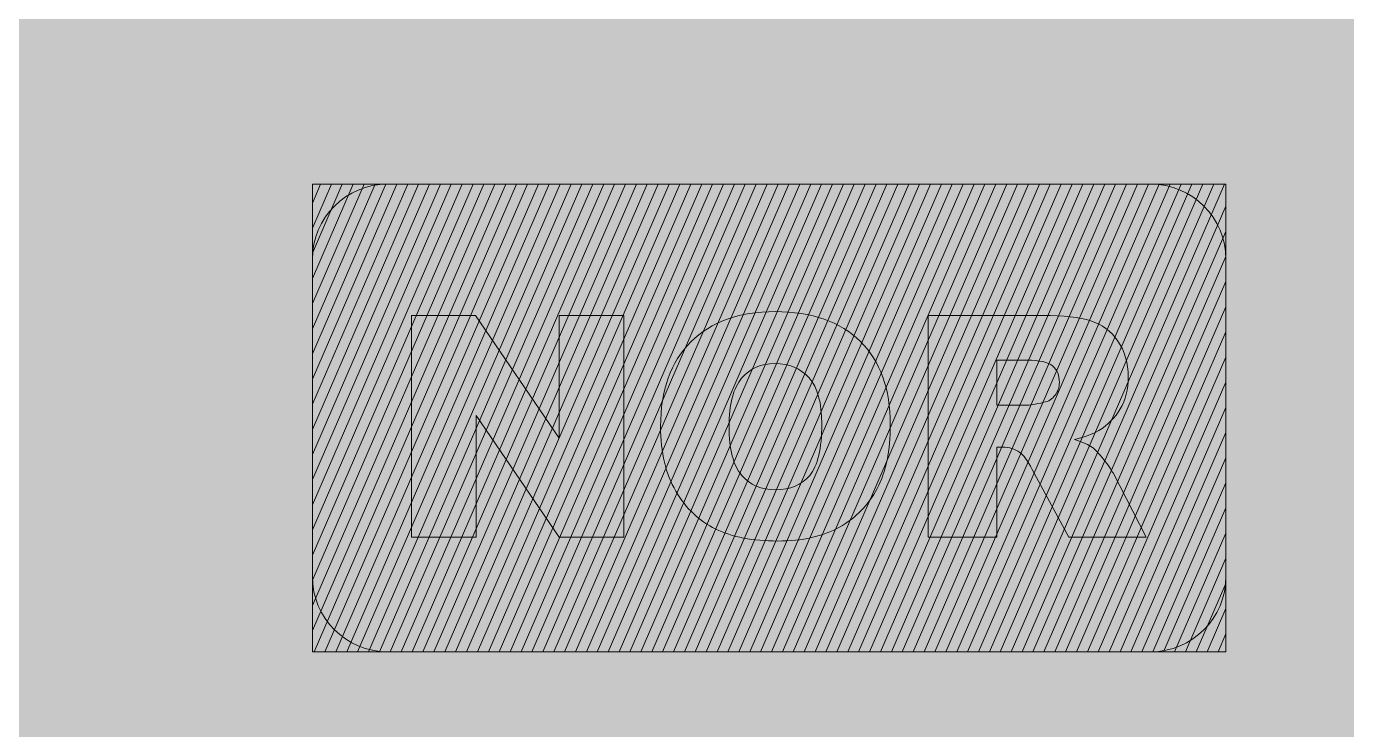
# Model space of a CAD drawing. Header units: millimetres. Extents: x -366 to 289, y -244 to 75.
# Drawn here: x -309.42 to -300.45, y 19.52 to 24.29 of the extents above; entities that cross this region are included whole.
import ezdxf

# ---------------------------------------------------------------- set-up
doc = ezdxf.new("R2010")
doc.units = ezdxf.units.MM
doc.header["$MEASUREMENT"] = 0
doc.layers.add('_U+56FE_U+5C42 1', color=7, linetype='Continuous')

# ---------------------------------------------------------------- blocks, each defined once
blk = doc.blocks.new('block 34')
at = {"layer": '_U+56FE_U+5C42 1', "true_color": 0xffffff}
h = blk.add_hatch(color=7, dxfattribs=at)
h.dxf.hatch_style = 2
h.paths.add_polyline_path([(-342.4661, 37.619), (-277.225, 37.619), (-277.225, -16.6587), (-342.4661, -16.6587)])
at = {"layer": '_U+56FE_U+5C42 1', "color": 1, "lineweight": 25, "true_color": 0xff1515}
blk.add_open_spline([(-338.8356, 37.583), (-338.8356, 37.583), (-281.2869, 37.583), (-281.2869, 37.583), (-279.0634, 37.583), (-277.261, 35.7806), (-277.261, 33.5571), (-277.261, 33.5571), (-277.261, -12.5969), (-277.261, -12.5969), (-277.261, -14.8203), (-279.0634, -16.6228), (-281.2869, -16.6228), (-281.2869, -16.6228), (-298.683, -16.6228), (-298.683, -16.6228), (-298.683, -16.6228), (-298.683, -7.0248), (-298.683, -7.0248), (-298.683, -7.0248), (-309.6707, -7.0248), (-309.6707, -7.0248), (-309.6707, -7.0248), (-309.6706, -16.6228), (-309.6706, -16.6228), (-309.6706, -16.6228), (-338.4042, -16.6228), (-338.4042, -16.6228), (-340.6277, -16.6228), (-342.4301, -14.8203), (-342.4301, -12.5969), (-342.4301, -12.5969), (-342.4301, 33.9885), (-342.4301, 33.9885), (-342.4301, 35.9737), (-340.8208, 37.583), (-338.8356, 37.583)], degree=3, knots=[0, 0, 0, 0, 1, 1, 1, 2, 2, 2, 3, 3, 3, 4, 4, 4, 5, 5, 5, 6, 6, 6, 7, 7, 7, 8, 8, 8, 9, 9, 9, 10, 10, 10, 11, 11, 11, 12, 12, 12, 12], dxfattribs=at)
blk = doc.blocks.new('block 33')
at = {"layer": '_U+56FE_U+5C42 1'}
blk.add_blockref('block 34', (0, 0), dxfattribs=at)
blk = doc.blocks.new('block 32')
at = {"layer": '_U+56FE_U+5C42 1'}
blk.add_blockref('block 33', (0, 0), dxfattribs=at)
blk = doc.blocks.new('block 31')
at = {"layer": '_U+56FE_U+5C42 1', "lineweight": 0}
blk.add_open_spline([(-338.8356, 37.583), (-338.8356, 37.583), (-281.2869, 37.583), (-281.2869, 37.583), (-279.0634, 37.583), (-277.261, 35.7806), (-277.261, 33.5571), (-277.261, 33.5571), (-277.261, -12.5969), (-277.261, -12.5969), (-277.261, -14.8203), (-279.0634, -16.6228), (-281.2869, -16.6228), (-281.2869, -16.6228), (-298.683, -16.6228), (-298.683, -16.6228), (-298.683, -16.6228), (-298.683, -7.0248), (-298.683, -7.0248), (-298.683, -7.0248), (-309.6707, -7.0248), (-309.6707, -7.0248), (-309.6707, -7.0248), (-309.6706, -16.6228), (-309.6706, -16.6228), (-309.6706, -16.6228), (-338.4042, -16.6228), (-338.4042, -16.6228), (-340.6277, -16.6228), (-342.4301, -14.8203), (-342.4301, -12.5969), (-342.4301, -12.5969), (-342.4301, 33.9885), (-342.4301, 33.9885), (-342.4301, 35.9737), (-340.8208, 37.583), (-338.8356, 37.583)], degree=3, knots=[0, 0, 0, 0, 1, 1, 1, 2, 2, 2, 3, 3, 3, 4, 4, 4, 5, 5, 5, 6, 6, 6, 7, 7, 7, 8, 8, 8, 9, 9, 9, 10, 10, 10, 11, 11, 11, 12, 12, 12, 12], dxfattribs=at)
at = {"layer": '_U+56FE_U+5C42 1'}
blk.add_blockref('block 32', (0, 0), dxfattribs=at)
blk = doc.blocks.new('block 30')
at = {"layer": '_U+56FE_U+5C42 1'}
blk.add_blockref('block 31', (0, 0), dxfattribs=at)
blk = doc.blocks.new('block 47')
at = {"layer": '_U+56FE_U+5C42 1', "color": 7, "lineweight": 25, "true_color": 0xffffff}
blk.add_open_spline([(-302.414, 39.665), (-301.2488, 39.6368), (-300.0834, 39.6116), (-298.9179, 39.6068), (-297.9034, 39.6026), (-296.8888, 39.6137), (-295.8743, 39.612), (-294.9395, 39.6105), (-294.0047, 39.598), (-293.0698, 39.5966), (-292.2342, 39.5954), (-291.3986, 39.603), (-290.5631, 39.6153), (-289.8079, 39.6265), (-289.0527, 39.6414), (-288.2976, 39.6543), (-287.5183, 39.6676), (-286.7391, 39.6789), (-285.9596, 39.6877), (-285.3213, 39.6948), (-284.6829, 39.7003), (-284.045, 39.6789), (-283.5005, 39.6606), (-282.9565, 39.6228), (-282.4153, 39.5586), (-281.8357, 39.4899), (-281.2594, 39.391), (-280.6921, 39.2532), (-280.1944, 39.1322), (-279.7037, 38.9812), (-279.2286, 38.7889), (-278.8009, 38.6157), (-278.386, 38.409), (-277.9996, 38.1566), (-277.6439, 37.9242), (-277.3124, 37.6532), (-277.0197, 37.3449), (-276.7348, 37.0449), (-276.4866, 36.7096), (-276.2843, 36.3485), (-276.0779, 35.98), (-275.9194, 35.5847), (-275.8096, 35.1771), (-275.6903, 34.7341), (-275.6287, 34.2768), (-275.6017, 33.8191), (-275.5733, 33.3368), (-275.5833, 32.8542), (-275.5854, 32.3717), (-275.5876, 31.8622), (-275.5809, 31.3528), (-275.5766, 30.8433), (-275.5726, 30.371), (-275.5706, 29.8987), (-275.5683, 29.4264), (-275.5664, 29.0251), (-275.5643, 28.6237), (-275.5623, 28.2224), (-275.5599, 27.7528), (-275.5577, 27.2833), (-275.5556, 26.8137), (-275.5529, 26.2141), (-275.5504, 25.6146), (-275.5484, 25.015), (-275.5455, 24.1952), (-275.5434, 23.3754), (-275.5419, 22.5556), (-275.5398, 21.448), (-275.5386, 20.3403), (-275.5377, 19.2326), (-275.5366, 17.9197), (-275.5357, 16.6069), (-275.535, 15.294), (-275.5343, 14.163), (-275.5337, 13.0319), (-275.5333, 11.9009), (-275.533, 10.6861), (-275.533, 9.4713), (-275.5334, 8.2565), (-275.5338, 7.0594), (-275.5345, 5.8624), (-275.5356, 4.6653), (-275.5367, 3.4167), (-275.5382, 2.168), (-275.54, 0.9194), (-275.5415, -0.1027), (-275.5432, -1.1248), (-275.5445, -2.1468), (-275.5455, -2.9691), (-275.5462, -3.7914), (-275.548, -4.6136), (-275.5499, -5.4663), (-275.553, -6.3189), (-275.5501, -7.1716), (-275.5479, -7.839), (-275.542, -8.5064), (-275.5638, -9.1736), (-275.5834, -9.7759), (-275.6255, -10.3779), (-275.7049, -10.9754), (-275.7799, -11.5405), (-275.8884, -12.1014), (-276.0367, -12.6522), (-276.1731, -13.1586), (-276.3433, -13.6563), (-276.5579, -14.1348), (-276.759, -14.5833), (-276.9992, -15.0148), (-277.2798, -15.4187), (-277.564, -15.8277), (-277.8896, -16.2084), (-278.2531, -16.549), (-278.6304, -16.9025), (-279.0484, -17.2128), (-279.4947, -17.4738), (-279.9529, -17.7418), (-280.4409, -17.9578), (-280.9438, -18.1277), (-281.4883, -18.3116), (-282.0503, -18.4414), (-282.6181, -18.5281), (-283.2016, -18.6171), (-283.7913, -18.6605), (-284.381, -18.6785), (-285.0083, -18.6977), (-285.6357, -18.6881), (-286.263, -18.6847), (-286.9078, -18.6812), (-287.5525, -18.6842), (-288.1972, -18.6845), (-288.7904, -18.6847), (-289.3837, -18.6826), (-289.9769, -18.6803), (-290.6593, -18.6776), (-291.3417, -18.6746), (-292.0241, -18.6714), (-292.6864, -18.6683), (-293.3488, -18.6651), (-294.0112, -18.6628), (-294.74, -18.6602), (-295.4689, -18.6589), (-296.1977, -18.659), (-296.9448, -18.6591), (-297.6919, -18.6607), (-298.439, -18.6615), (-299.2707, -18.6624), (-300.1024, -18.6623), (-300.9341, -18.6646), (-302.0835, -18.6678), (-303.2329, -18.6756), (-304.3822, -18.6835)], degree=3, knots=[0, 0, 0, 0, 1, 1, 1, 2, 2, 2, 3, 3, 3, 4, 4, 4, 5, 5, 5, 6, 6, 6, 7, 7, 7, 8, 8, 8, 9, 9, 9, 10, 10, 10, 11, 11, 11, 12, 12, 12, 13, 13, 13, 14, 14, 14, 15, 15, 15, 16, 16, 16, 17, 17, 17, 18, 18, 18, 19, 19, 19, 20, 20, 20, 21, 21, 21, 22, 22, 22, 23, 23, 23, 24, 24, 24, 25, 25, 25, 26, 26, 26, 27, 27, 27, 28, 28, 28, 29, 29, 29, 30, 30, 30, 31, 31, 31, 32, 32, 32, 33, 33, 33, 34, 34, 34, 35, 35, 35, 36, 36, 36, 37, 37, 37, 38, 38, 38, 39, 39, 39, 40, 40, 40, 41, 41, 41, 42, 42, 42, 43, 43, 43, 44, 44, 44, 45, 45, 45, 46, 46, 46, 47, 47, 47, 48, 48, 48, 49, 49, 49, 50, 50, 50, 50], dxfattribs=at)
blk = doc.blocks.new('block 48')
at = {"layer": '_U+56FE_U+5C42 1', "color": 7, "lineweight": 25, "true_color": 0xffffff}
blk.add_open_spline([(-344.1526, 0.6114), (-344.1557, 2.089), (-344.1576, 3.5666), (-344.158, 5.0443), (-344.1583, 6.5384), (-344.1569, 8.0325), (-344.1556, 9.5266), (-344.1545, 10.8272), (-344.1534, 12.1278), (-344.1521, 13.4284), (-344.1508, 14.677), (-344.1494, 15.9256), (-344.148, 17.1742), (-344.1467, 18.2993), (-344.1456, 19.4244), (-344.1456, 20.5494), (-344.1456, 21.5608), (-344.1467, 22.5722), (-344.1457, 23.5836), (-344.1447, 24.5941), (-344.1417, 25.6047), (-344.1163, 26.6149), (-344.0962, 27.4106), (-344.0622, 28.2061), (-344.0025, 28.9998), (-343.9489, 29.7126), (-343.8746, 30.424), (-343.7736, 31.1317), (-343.6854, 31.75), (-343.5769, 32.3654), (-343.4367, 32.9742), (-343.3053, 33.5452), (-343.1461, 34.1103), (-342.9441, 34.6605), (-342.7668, 35.1436), (-342.5566, 35.6153), (-342.3046, 36.0642), (-342.0764, 36.4706), (-341.8141, 36.8583), (-341.5132, 37.2145), (-341.2258, 37.5548), (-340.9032, 37.8662), (-340.549, 38.136), (-340.1659, 38.4279), (-339.7458, 38.671), (-339.3066, 38.8691), (-338.8228, 39.0874), (-338.3157, 39.251), (-337.7997, 39.3735), (-337.2112, 39.5134), (-336.6112, 39.5998), (-336.0087, 39.652), (-335.3337, 39.7104), (-306.9735, 39.726), (-306.2969, 39.7091)], degree=3, knots=[0, 0, 0, 0, 1, 1, 1, 2, 2, 2, 3, 3, 3, 4, 4, 4, 5, 5, 5, 6, 6, 6, 7, 7, 7, 8, 8, 8, 9, 9, 9, 10, 10, 10, 11, 11, 11, 12, 12, 12, 13, 13, 13, 14, 14, 14, 15, 15, 15, 16, 16, 16, 17, 17, 17, 18, 18, 18, 18], dxfattribs=at)
blk = doc.blocks.new('block 38')
at = {"layer": '_U+56FE_U+5C42 1'}
for name in ['block 48', 'block 47']:
    blk.add_blockref(name, (0, 0), dxfattribs=at)
blk = doc.blocks.new('block 36')
at = {"layer": '_U+56FE_U+5C42 1'}
blk.add_blockref('block 38', (0, 0), dxfattribs=at)
blk = doc.blocks.new('block 498')
at = {"layer": '_U+56FE_U+5C42 1', "true_color": 0x5189e7}
blk.add_hatch(color=163, dxfattribs=at).paths.add_polyline_path([(-307.4188, 23.2184), (-307.4743, 23.0903), (-307.4743, 23.2184)])
at = {"layer": '_U+56FE_U+5C42 1', "true_color": 0x518ae6}
blk.add_hatch(color=163, dxfattribs=at).paths.add_polyline_path([(-307.3449, 23.2184), (-307.4743, 22.9197), (-307.4743, 23.0903), (-307.4188, 23.2184)])
at = {"layer": '_U+56FE_U+5C42 1', "true_color": 0x528be5}
blk.add_hatch(color=163, dxfattribs=at).paths.add_polyline_path([(-307.2709, 23.2184), (-307.4743, 22.7491), (-307.4743, 22.9197), (-307.3449, 23.2184)])
at = {"layer": '_U+56FE_U+5C42 1', "true_color": 0x528ce5}
blk.add_hatch(color=153, dxfattribs=at).paths.add_polyline_path([(-307.197, 23.2184), (-307.4743, 22.5784), (-307.4743, 22.7491), (-307.2709, 23.2184)])
at = {"layer": '_U+56FE_U+5C42 1', "true_color": 0x528de4}
blk.add_hatch(color=153, dxfattribs=at).paths.add_polyline_path([(-307.123, 23.2184), (-307.4743, 22.4078), (-307.4743, 22.5784), (-307.197, 23.2184)])
at = {"layer": '_U+56FE_U+5C42 1', "true_color": 0x538ee3}
blk.add_hatch(color=153, dxfattribs=at).paths.add_polyline_path([(-307.0491, 23.2184), (-307.4743, 22.2371), (-307.4743, 22.4078), (-307.123, 23.2184)])
at = {"layer": '_U+56FE_U+5C42 1', "true_color": 0x538fe2}
blk.add_hatch(color=153, dxfattribs=at).paths.add_polyline_path([(-306.9751, 23.2184), (-307.4743, 22.0665), (-307.4743, 22.2371), (-307.0491, 23.2184)])
at = {"layer": '_U+56FE_U+5C42 1', "true_color": 0x5490e1}
blk.add_hatch(color=153, dxfattribs=at).paths.add_polyline_path([(-306.9012, 23.2184), (-307.4743, 21.8959), (-307.4743, 22.0665), (-306.9751, 23.2184)])
at = {"layer": '_U+56FE_U+5C42 1', "true_color": 0x5491e0}
blk.add_hatch(color=153, dxfattribs=at).paths.add_polyline_path([(-306.8273, 23.2184), (-307.4743, 21.7252), (-307.4743, 21.8959), (-306.9012, 23.2184)])
at = {"layer": '_U+56FE_U+5C42 1', "true_color": 0x5492df}
blk.add_hatch(color=153, dxfattribs=at).paths.add_polyline_path([(-306.7533, 23.2184), (-307.4743, 21.5546), (-307.4743, 21.7252), (-306.8273, 23.2184)])
at = {"layer": '_U+56FE_U+5C42 1', "true_color": 0x5593de}
blk.add_hatch(color=153, dxfattribs=at).paths.add_polyline_path([(-306.6794, 23.2184), (-307.4743, 21.3839), (-307.4743, 21.5546), (-306.7533, 23.2184)])
at = {"layer": '_U+56FE_U+5C42 1', "true_color": 0x5594dd}
blk.add_hatch(color=153, dxfattribs=at).paths.add_polyline_path([(-306.6054, 23.2184), (-307.4743, 21.2133), (-307.4743, 21.3839), (-306.6794, 23.2184)])
at = {"layer": '_U+56FE_U+5C42 1', "true_color": 0x5695dc}
blk.add_hatch(color=153, dxfattribs=at).paths.add_polyline_path([(-306.5315, 23.2184), (-307.4743, 21.0427), (-307.4743, 21.2133), (-306.6054, 23.2184)])
at = {"layer": '_U+56FE_U+5C42 1', "true_color": 0x5696db}
blk.add_hatch(color=153, dxfattribs=at).paths.add_polyline_path([(-306.4575, 23.2184), (-307.4743, 20.872), (-307.4743, 21.0427), (-306.5315, 23.2184)])
at = {"layer": '_U+56FE_U+5C42 1', "true_color": 0x5697db}
blk.add_hatch(color=153, dxfattribs=at).paths.add_polyline_path([(-306.3836, 23.2184), (-307.4743, 20.7014), (-307.4743, 20.872), (-306.4575, 23.2184)])
at = {"layer": '_U+56FE_U+5C42 1', "true_color": 0x5798da}
blk.add_hatch(color=153, dxfattribs=at).paths.add_polyline_path([(-306.3096, 23.2184), (-307.4743, 20.5308), (-307.4743, 20.7014), (-306.3836, 23.2184)])
at = {"layer": '_U+56FE_U+5C42 1', "true_color": 0x5799d9}
blk.add_hatch(color=153, dxfattribs=at).paths.add_polyline_path([(-306.2357, 23.2184), (-307.4743, 20.3601), (-307.4743, 20.5308), (-306.3096, 23.2184)])
at = {"layer": '_U+56FE_U+5C42 1', "true_color": 0x589ad8}
blk.add_hatch(color=153, dxfattribs=at).paths.add_polyline_path([(-306.1618, 23.2184), (-307.4743, 20.1895), (-307.4743, 20.3601), (-306.2357, 23.2184)])
at = {"layer": '_U+56FE_U+5C42 1', "true_color": 0x589bd7}
blk.add_hatch(color=153, dxfattribs=at).paths.add_polyline_path([(-306.0878, 23.2184), (-307.4628, 20.0453), (-307.4743, 20.0453), (-307.4743, 20.1895), (-306.1618, 23.2184)])
at = {"layer": '_U+56FE_U+5C42 1', "true_color": 0x589cd6}
blk.add_hatch(color=153, dxfattribs=at).paths.add_polyline_path([(-306.0139, 23.2184), (-307.3889, 20.0453), (-307.4628, 20.0453), (-306.0878, 23.2184)])
at = {"layer": '_U+56FE_U+5C42 1', "true_color": 0x599dd5}
blk.add_hatch(color=153, dxfattribs=at).paths.add_polyline_path([(-305.9399, 23.2184), (-307.3149, 20.0453), (-307.3889, 20.0453), (-306.0139, 23.2184)])
at = {"layer": '_U+56FE_U+5C42 1', "true_color": 0x599ed4}
blk.add_hatch(color=153, dxfattribs=at).paths.add_polyline_path([(-305.866, 23.2184), (-307.241, 20.0453), (-307.3149, 20.0453), (-305.9399, 23.2184)])
at = {"layer": '_U+56FE_U+5C42 1', "true_color": 0x5a9fd3}
blk.add_hatch(color=153, dxfattribs=at).paths.add_polyline_path([(-305.792, 23.2184), (-307.167, 20.0453), (-307.241, 20.0453), (-305.866, 23.2184)])
at = {"layer": '_U+56FE_U+5C42 1', "true_color": 0x5aa0d2}
blk.add_hatch(color=153, dxfattribs=at).paths.add_polyline_path([(-305.7181, 23.2184), (-307.0931, 20.0453), (-307.167, 20.0453), (-305.792, 23.2184)])
at = {"layer": '_U+56FE_U+5C42 1', "true_color": 0x5aa1d1}
blk.add_hatch(color=153, dxfattribs=at).paths.add_polyline_path([(-305.6442, 23.2184), (-307.0191, 20.0453), (-307.0931, 20.0453), (-305.7181, 23.2184)])
at = {"layer": '_U+56FE_U+5C42 1', "true_color": 0x5ba2d1}
blk.add_hatch(color=153, dxfattribs=at).paths.add_polyline_path([(-305.5702, 23.2184), (-306.9452, 20.0453), (-307.0191, 20.0453), (-305.6442, 23.2184)])
at = {"layer": '_U+56FE_U+5C42 1', "true_color": 0x5ba3d0}
blk.add_hatch(color=153, dxfattribs=at).paths.add_polyline_path([(-305.4963, 23.2184), (-306.8713, 20.0453), (-306.9452, 20.0453), (-305.5702, 23.2184)])
at = {"layer": '_U+56FE_U+5C42 1', "true_color": 0x5ca4cf}
blk.add_hatch(color=153, dxfattribs=at).paths.add_polyline_path([(-305.4223, 23.2184), (-306.7973, 20.0453), (-306.8713, 20.0453), (-305.4963, 23.2184)])
at = {"layer": '_U+56FE_U+5C42 1', "true_color": 0x5ca5ce}
blk.add_hatch(color=153, dxfattribs=at).paths.add_polyline_path([(-305.3484, 23.2184), (-306.7234, 20.0453), (-306.7973, 20.0453), (-305.4223, 23.2184)])
at = {"layer": '_U+56FE_U+5C42 1', "true_color": 0x5ca6cd}
blk.add_hatch(color=143, dxfattribs=at).paths.add_polyline_path([(-305.2744, 23.2184), (-306.6494, 20.0453), (-306.7234, 20.0453), (-305.3484, 23.2184)])
at = {"layer": '_U+56FE_U+5C42 1', "true_color": 0x5da7cc}
blk.add_hatch(color=143, dxfattribs=at).paths.add_polyline_path([(-305.2005, 23.2184), (-306.5755, 20.0453), (-306.6494, 20.0453), (-305.2744, 23.2184)])
at = {"layer": '_U+56FE_U+5C42 1', "true_color": 0x5da8cb}
blk.add_hatch(color=143, dxfattribs=at).paths.add_polyline_path([(-305.1266, 23.2184), (-306.5015, 20.0453), (-306.5755, 20.0453), (-305.2005, 23.2184)])
at = {"layer": '_U+56FE_U+5C42 1', "true_color": 0x5da9ca}
blk.add_hatch(color=143, dxfattribs=at).paths.add_polyline_path([(-305.0526, 23.2184), (-306.4276, 20.0453), (-306.5015, 20.0453), (-305.1266, 23.2184)])
at = {"layer": '_U+56FE_U+5C42 1', "true_color": 0x5eaac9}
blk.add_hatch(color=143, dxfattribs=at).paths.add_polyline_path([(-304.9787, 23.2184), (-306.3536, 20.0453), (-306.4276, 20.0453), (-305.0526, 23.2184)])
at = {"layer": '_U+56FE_U+5C42 1', "true_color": 0x5eabc8}
blk.add_hatch(color=143, dxfattribs=at).paths.add_polyline_path([(-304.9047, 23.2184), (-306.2797, 20.0453), (-306.3536, 20.0453), (-304.9787, 23.2184)])
at = {"layer": '_U+56FE_U+5C42 1', "true_color": 0x5facc7}
blk.add_hatch(color=143, dxfattribs=at).paths.add_polyline_path([(-304.8308, 23.2184), (-306.2058, 20.0453), (-306.2797, 20.0453), (-304.9047, 23.2184)])
at = {"layer": '_U+56FE_U+5C42 1', "true_color": 0x5fadc7}
blk.add_hatch(color=143, dxfattribs=at).paths.add_polyline_path([(-304.7568, 23.2184), (-306.1318, 20.0453), (-306.2058, 20.0453), (-304.8308, 23.2184)])
at = {"layer": '_U+56FE_U+5C42 1', "true_color": 0x5faec6}
blk.add_hatch(color=143, dxfattribs=at).paths.add_polyline_path([(-304.6829, 23.2184), (-306.0579, 20.0453), (-306.1318, 20.0453), (-304.7568, 23.2184)])
at = {"layer": '_U+56FE_U+5C42 1', "true_color": 0x60afc5}
blk.add_hatch(color=143, dxfattribs=at).paths.add_polyline_path([(-304.6089, 23.2184), (-305.9839, 20.0453), (-306.0579, 20.0453), (-304.6829, 23.2184)])
at = {"layer": '_U+56FE_U+5C42 1', "true_color": 0x60b0c4}
blk.add_hatch(color=143, dxfattribs=at).paths.add_polyline_path([(-304.535, 23.2184), (-305.91, 20.0453), (-305.9839, 20.0453), (-304.6089, 23.2184)])
at = {"layer": '_U+56FE_U+5C42 1', "true_color": 0x61b1c3}
blk.add_hatch(color=143, dxfattribs=at).paths.add_polyline_path([(-304.4611, 23.2184), (-305.836, 20.0453), (-305.91, 20.0453), (-304.535, 23.2184)])
at = {"layer": '_U+56FE_U+5C42 1', "true_color": 0x61b2c2}
blk.add_hatch(color=143, dxfattribs=at).paths.add_polyline_path([(-304.3871, 23.2184), (-305.7621, 20.0453), (-305.836, 20.0453), (-304.4611, 23.2184)])
at = {"layer": '_U+56FE_U+5C42 1', "true_color": 0x61b3c1}
blk.add_hatch(color=143, dxfattribs=at).paths.add_polyline_path([(-304.3132, 23.2184), (-305.6882, 20.0453), (-305.7621, 20.0453), (-304.3871, 23.2184)])
at = {"layer": '_U+56FE_U+5C42 1', "true_color": 0x62b4c0}
blk.add_hatch(color=143, dxfattribs=at).paths.add_polyline_path([(-304.2392, 23.2184), (-305.6142, 20.0453), (-305.6882, 20.0453), (-304.3132, 23.2184)])
at = {"layer": '_U+56FE_U+5C42 1', "true_color": 0x62b5bf}
blk.add_hatch(color=143, dxfattribs=at).paths.add_polyline_path([(-304.1653, 23.2184), (-305.5403, 20.0453), (-305.6142, 20.0453), (-304.2392, 23.2184)])
at = {"layer": '_U+56FE_U+5C42 1', "true_color": 0x63b6be}
blk.add_hatch(color=143, dxfattribs=at).paths.add_polyline_path([(-304.0913, 23.2184), (-305.4663, 20.0453), (-305.5403, 20.0453), (-304.1653, 23.2184)])
at = {"layer": '_U+56FE_U+5C42 1', "true_color": 0x63b8be}
blk.add_hatch(color=143, dxfattribs=at).paths.add_polyline_path([(-304.0174, 23.2184), (-305.3924, 20.0453), (-305.4663, 20.0453), (-304.0913, 23.2184)])
at = {"layer": '_U+56FE_U+5C42 1', "true_color": 0x63b9bd}
blk.add_hatch(color=143, dxfattribs=at).paths.add_polyline_path([(-303.9435, 23.2184), (-305.3184, 20.0453), (-305.3924, 20.0453), (-304.0174, 23.2184)])
at = {"layer": '_U+56FE_U+5C42 1', "true_color": 0x64babc}
blk.add_hatch(color=143, dxfattribs=at).paths.add_polyline_path([(-303.8695, 23.2184), (-305.2445, 20.0453), (-305.3184, 20.0453), (-303.9435, 23.2184)])
at = {"layer": '_U+56FE_U+5C42 1', "true_color": 0x64bbbb}
blk.add_hatch(color=123, dxfattribs=at).paths.add_polyline_path([(-303.7956, 23.2184), (-305.1706, 20.0453), (-305.2445, 20.0453), (-303.8695, 23.2184)])
at = {"layer": '_U+56FE_U+5C42 1', "true_color": 0x65bcba}
blk.add_hatch(color=123, dxfattribs=at).paths.add_polyline_path([(-303.7216, 23.2184), (-305.0966, 20.0453), (-305.1706, 20.0453), (-303.7956, 23.2184)])
at = {"layer": '_U+56FE_U+5C42 1', "true_color": 0x65bdb9}
blk.add_hatch(color=123, dxfattribs=at).paths.add_polyline_path([(-303.6477, 23.2184), (-305.0227, 20.0453), (-305.0966, 20.0453), (-303.7216, 23.2184)])
at = {"layer": '_U+56FE_U+5C42 1', "true_color": 0x65beb8}
blk.add_hatch(color=123, dxfattribs=at).paths.add_polyline_path([(-303.5737, 23.2184), (-304.9487, 20.0453), (-305.0227, 20.0453), (-303.6477, 23.2184)])
at = {"layer": '_U+56FE_U+5C42 1', "true_color": 0x66bfb7}
blk.add_hatch(color=123, dxfattribs=at).paths.add_polyline_path([(-303.4998, 23.2184), (-304.8748, 20.0453), (-304.9487, 20.0453), (-303.5737, 23.2184)])
at = {"layer": '_U+56FE_U+5C42 1', "true_color": 0x66c0b6}
blk.add_hatch(color=123, dxfattribs=at).paths.add_polyline_path([(-303.4259, 23.2184), (-304.8008, 20.0453), (-304.8748, 20.0453), (-303.4998, 23.2184)])
at = {"layer": '_U+56FE_U+5C42 1', "true_color": 0x67c1b5}
blk.add_hatch(color=123, dxfattribs=at).paths.add_polyline_path([(-303.3519, 23.2184), (-304.7269, 20.0453), (-304.8008, 20.0453), (-303.4259, 23.2184)])
at = {"layer": '_U+56FE_U+5C42 1', "true_color": 0x67c2b4}
blk.add_hatch(color=123, dxfattribs=at).paths.add_polyline_path([(-303.278, 23.2184), (-304.6529, 20.0453), (-304.7269, 20.0453), (-303.3519, 23.2184)])
at = {"layer": '_U+56FE_U+5C42 1', "true_color": 0x67c3b4}
blk.add_hatch(color=123, dxfattribs=at).paths.add_polyline_path([(-303.204, 23.2184), (-304.579, 20.0453), (-304.6529, 20.0453), (-303.278, 23.2184)])
at = {"layer": '_U+56FE_U+5C42 1', "true_color": 0x68c4b3}
blk.add_hatch(color=123, dxfattribs=at).paths.add_polyline_path([(-303.1301, 23.2184), (-304.5051, 20.0453), (-304.579, 20.0453), (-303.204, 23.2184)])
at = {"layer": '_U+56FE_U+5C42 1', "true_color": 0x68c5b2}
blk.add_hatch(color=123, dxfattribs=at).paths.add_polyline_path([(-303.0561, 23.2184), (-304.4311, 20.0453), (-304.5051, 20.0453), (-303.1301, 23.2184)])
at = {"layer": '_U+56FE_U+5C42 1', "true_color": 0x69c6b1}
blk.add_hatch(color=123, dxfattribs=at).paths.add_polyline_path([(-302.9822, 23.2184), (-304.3572, 20.0453), (-304.4311, 20.0453), (-303.0561, 23.2184)])
at = {"layer": '_U+56FE_U+5C42 1', "true_color": 0x69c7b0}
blk.add_hatch(color=123, dxfattribs=at).paths.add_polyline_path([(-302.9082, 23.2184), (-304.2832, 20.0453), (-304.3572, 20.0453), (-302.9822, 23.2184)])
at = {"layer": '_U+56FE_U+5C42 1', "true_color": 0x69c8af}
blk.add_hatch(color=123, dxfattribs=at).paths.add_polyline_path([(-302.8343, 23.2184), (-304.2093, 20.0453), (-304.2832, 20.0453), (-302.9082, 23.2184)])
at = {"layer": '_U+56FE_U+5C42 1', "true_color": 0x6ac9ae}
blk.add_hatch(color=123, dxfattribs=at).paths.add_polyline_path([(-302.7604, 23.2184), (-304.1353, 20.0453), (-304.2093, 20.0453), (-302.8343, 23.2184)])
at = {"layer": '_U+56FE_U+5C42 1', "true_color": 0x6acaad}
blk.add_hatch(color=123, dxfattribs=at).paths.add_polyline_path([(-302.6864, 23.2184), (-304.0614, 20.0453), (-304.1353, 20.0453), (-302.7604, 23.2184)])
at = {"layer": '_U+56FE_U+5C42 1', "true_color": 0x6acbac}
blk.add_hatch(color=123, dxfattribs=at).paths.add_polyline_path([(-302.6125, 23.2184), (-303.9875, 20.0453), (-304.0614, 20.0453), (-302.6864, 23.2184)])
at = {"layer": '_U+56FE_U+5C42 1', "true_color": 0x6bccab}
blk.add_hatch(color=123, dxfattribs=at).paths.add_polyline_path([(-302.5385, 23.2184), (-303.9135, 20.0453), (-303.9875, 20.0453), (-302.6125, 23.2184)])
at = {"layer": '_U+56FE_U+5C42 1', "true_color": 0x6bcdaa}
blk.add_hatch(color=123, dxfattribs=at).paths.add_polyline_path([(-302.4646, 23.2184), (-303.8396, 20.0453), (-303.9135, 20.0453), (-302.5385, 23.2184)])
at = {"layer": '_U+56FE_U+5C42 1', "true_color": 0x6cceaa}
blk.add_hatch(color=123, dxfattribs=at).paths.add_polyline_path([(-302.3906, 23.2184), (-303.7656, 20.0453), (-303.8396, 20.0453), (-302.4646, 23.2184)])
at = {"layer": '_U+56FE_U+5C42 1', "true_color": 0x6ccfa9}
blk.add_hatch(color=123, dxfattribs=at).paths.add_polyline_path([(-302.3167, 23.2184), (-303.6917, 20.0453), (-303.7656, 20.0453), (-302.3906, 23.2184)])
at = {"layer": '_U+56FE_U+5C42 1', "true_color": 0x6cd0a8}
blk.add_hatch(color=123, dxfattribs=at).paths.add_polyline_path([(-302.2428, 23.2184), (-303.6177, 20.0453), (-303.6917, 20.0453), (-302.3167, 23.2184)])
at = {"layer": '_U+56FE_U+5C42 1', "true_color": 0x6dd1a7}
blk.add_hatch(color=123, dxfattribs=at).paths.add_polyline_path([(-302.1688, 23.2184), (-303.5438, 20.0453), (-303.6177, 20.0453), (-302.2428, 23.2184)])
at = {"layer": '_U+56FE_U+5C42 1', "true_color": 0x6dd2a6}
blk.add_hatch(color=123, dxfattribs=at).paths.add_polyline_path([(-302.0949, 23.2184), (-303.4699, 20.0453), (-303.5438, 20.0453), (-302.1688, 23.2184)])
at = {"layer": '_U+56FE_U+5C42 1', "true_color": 0x6ed3a5}
blk.add_hatch(color=113, dxfattribs=at).paths.add_polyline_path([(-302.0209, 23.2184), (-303.3959, 20.0453), (-303.4699, 20.0453), (-302.0949, 23.2184)])
at = {"layer": '_U+56FE_U+5C42 1', "true_color": 0x6ed4a4}
blk.add_hatch(color=113, dxfattribs=at).paths.add_polyline_path([(-301.947, 23.2184), (-303.322, 20.0453), (-303.3959, 20.0453), (-302.0209, 23.2184)])
at = {"layer": '_U+56FE_U+5C42 1', "true_color": 0x6ed5a3}
blk.add_hatch(color=113, dxfattribs=at).paths.add_polyline_path([(-301.873, 23.2184), (-303.248, 20.0453), (-303.322, 20.0453), (-301.947, 23.2184)])
at = {"layer": '_U+56FE_U+5C42 1', "true_color": 0x6fd6a2}
blk.add_hatch(color=113, dxfattribs=at).paths.add_polyline_path([(-301.7991, 23.2184), (-303.1741, 20.0453), (-303.248, 20.0453), (-301.873, 23.2184)])
at = {"layer": '_U+56FE_U+5C42 1', "true_color": 0x6fd7a1}
blk.add_hatch(color=113, dxfattribs=at).paths.add_polyline_path([(-301.7252, 23.2184), (-303.1001, 20.0453), (-303.1741, 20.0453), (-301.7991, 23.2184)])
at = {"layer": '_U+56FE_U+5C42 1', "true_color": 0x70d8a0}
blk.add_hatch(color=113, dxfattribs=at).paths.add_polyline_path([(-301.6512, 23.2184), (-303.0262, 20.0453), (-303.1001, 20.0453), (-301.7252, 23.2184)])
at = {"layer": '_U+56FE_U+5C42 1', "true_color": 0x70d9a0}
blk.add_hatch(color=113, dxfattribs=at).paths.add_polyline_path([(-301.5773, 23.2184), (-302.9522, 20.0453), (-303.0262, 20.0453), (-301.6512, 23.2184)])
at = {"layer": '_U+56FE_U+5C42 1', "true_color": 0x70da9f}
blk.add_hatch(color=113, dxfattribs=at).paths.add_polyline_path([(-301.5033, 23.2184), (-302.8783, 20.0453), (-302.9522, 20.0453), (-301.5773, 23.2184)])
at = {"layer": '_U+56FE_U+5C42 1', "true_color": 0x71db9e}
blk.add_hatch(color=113, dxfattribs=at).paths.add_polyline_path([(-301.4294, 23.2184), (-302.8044, 20.0453), (-302.8783, 20.0453), (-301.5033, 23.2184)])
at = {"layer": '_U+56FE_U+5C42 1', "true_color": 0x71dc9d}
blk.add_hatch(color=113, dxfattribs=at).paths.add_polyline_path([(-301.3554, 23.2184), (-302.7304, 20.0453), (-302.8044, 20.0453), (-301.4294, 23.2184)])
at = {"layer": '_U+56FE_U+5C42 1', "true_color": 0x72dd9c}
blk.add_hatch(color=113, dxfattribs=at).paths.add_polyline_path([(-301.2815, 23.2184), (-302.6565, 20.0453), (-302.7304, 20.0453), (-301.3554, 23.2184)])
at = {"layer": '_U+56FE_U+5C42 1', "true_color": 0x72de9b}
blk.add_hatch(color=113, dxfattribs=at).paths.add_polyline_path([(-301.2725, 23.0685), (-302.5825, 20.0453), (-302.6565, 20.0453), (-301.2815, 23.2184), (-301.2725, 23.2184)])
at = {"layer": '_U+56FE_U+5C42 1', "true_color": 0x72df9a}
blk.add_hatch(color=113, dxfattribs=at).paths.add_polyline_path([(-301.2725, 22.8979), (-302.5086, 20.0453), (-302.5825, 20.0453), (-301.2725, 23.0685)])
at = {"layer": '_U+56FE_U+5C42 1', "true_color": 0x73e099}
blk.add_hatch(color=113, dxfattribs=at).paths.add_polyline_path([(-301.2725, 22.7273), (-302.4346, 20.0453), (-302.5086, 20.0453), (-301.2725, 22.8979)])
at = {"layer": '_U+56FE_U+5C42 1', "true_color": 0x73e198}
blk.add_hatch(color=113, dxfattribs=at).paths.add_polyline_path([(-301.2725, 22.5566), (-302.3607, 20.0453), (-302.4346, 20.0453), (-301.2725, 22.7273)])
at = {"layer": '_U+56FE_U+5C42 1', "true_color": 0x74e297}
blk.add_hatch(color=113, dxfattribs=at).paths.add_polyline_path([(-301.2725, 22.386), (-302.2868, 20.0453), (-302.3607, 20.0453), (-301.2725, 22.5566)])
at = {"layer": '_U+56FE_U+5C42 1', "true_color": 0x74e396}
blk.add_hatch(color=113, dxfattribs=at).paths.add_polyline_path([(-301.2725, 22.2153), (-302.2128, 20.0453), (-302.2868, 20.0453), (-301.2725, 22.386)])
at = {"layer": '_U+56FE_U+5C42 1', "true_color": 0x74e496}
blk.add_hatch(color=113, dxfattribs=at).paths.add_polyline_path([(-301.2725, 22.0447), (-302.1389, 20.0453), (-302.2128, 20.0453), (-301.2725, 22.2153)])
at = {"layer": '_U+56FE_U+5C42 1', "true_color": 0x75e595}
blk.add_hatch(color=113, dxfattribs=at).paths.add_polyline_path([(-301.2725, 21.8741), (-302.0649, 20.0453), (-302.1389, 20.0453), (-301.2725, 22.0447)])
at = {"layer": '_U+56FE_U+5C42 1', "true_color": 0x75e694}
blk.add_hatch(color=101, dxfattribs=at).paths.add_polyline_path([(-301.2725, 21.7034), (-301.991, 20.0453), (-302.0649, 20.0453), (-301.2725, 21.8741)])
at = {"layer": '_U+56FE_U+5C42 1', "true_color": 0x76e793}
blk.add_hatch(color=101, dxfattribs=at).paths.add_polyline_path([(-301.2725, 21.5328), (-301.917, 20.0453), (-301.991, 20.0453), (-301.2725, 21.7034)])
at = {"layer": '_U+56FE_U+5C42 1', "true_color": 0x76e892}
blk.add_hatch(color=101, dxfattribs=at).paths.add_polyline_path([(-301.2725, 21.3622), (-301.8431, 20.0453), (-301.917, 20.0453), (-301.2725, 21.5328)])
at = {"layer": '_U+56FE_U+5C42 1', "true_color": 0x76e991}
blk.add_hatch(color=101, dxfattribs=at).paths.add_polyline_path([(-301.2725, 21.1915), (-301.7692, 20.0453), (-301.8431, 20.0453), (-301.2725, 21.3622)])
at = {"layer": '_U+56FE_U+5C42 1', "true_color": 0x77ea90}
blk.add_hatch(color=101, dxfattribs=at).paths.add_polyline_path([(-301.2725, 21.0209), (-301.6952, 20.0453), (-301.7692, 20.0453), (-301.2725, 21.1915)])
at = {"layer": '_U+56FE_U+5C42 1', "true_color": 0x77eb8f}
blk.add_hatch(color=91, dxfattribs=at).paths.add_polyline_path([(-301.2725, 20.8502), (-301.6213, 20.0453), (-301.6952, 20.0453), (-301.2725, 21.0209)])
at = {"layer": '_U+56FE_U+5C42 1', "true_color": 0x78ec8e}
blk.add_hatch(color=91, dxfattribs=at).paths.add_polyline_path([(-301.2725, 20.6796), (-301.5473, 20.0453), (-301.6213, 20.0453), (-301.2725, 20.8502)])
at = {"layer": '_U+56FE_U+5C42 1', "true_color": 0x78ed8d}
blk.add_hatch(color=91, dxfattribs=at).paths.add_polyline_path([(-301.2725, 20.509), (-301.4734, 20.0453), (-301.5473, 20.0453), (-301.2725, 20.6796)])
at = {"layer": '_U+56FE_U+5C42 1', "true_color": 0x78ee8c}
blk.add_hatch(color=91, dxfattribs=at).paths.add_polyline_path([(-301.2725, 20.3383), (-301.3994, 20.0453), (-301.4734, 20.0453), (-301.2725, 20.509)])
at = {"layer": '_U+56FE_U+5C42 1', "true_color": 0x79ef8c}
blk.add_hatch(color=91, dxfattribs=at).paths.add_polyline_path([(-301.2725, 20.1677), (-301.3255, 20.0453), (-301.3994, 20.0453), (-301.2725, 20.3383)])
at = {"layer": '_U+56FE_U+5C42 1', "true_color": 0x79f08b}
blk.add_hatch(color=91, dxfattribs=at).paths.add_polyline_path([(-301.3255, 20.0453), (-301.2725, 20.1677), (-301.2725, 20.0453)])
at = {"layer": '_U+56FE_U+5C42 1', "lineweight": 0}
for points in [[(-307.4188, 23.2184), (-307.4743, 23.0903), (-307.4743, 23.2184), (-307.4188, 23.2184)], [(-307.3449, 23.2184), (-307.4743, 22.9197), (-307.4743, 23.0903), (-307.4188, 23.2184), (-307.3449, 23.2184)], [(-307.2709, 23.2184), (-307.4743, 22.7491), (-307.4743, 22.9197), (-307.3449, 23.2184), (-307.2709, 23.2184)], [(-307.197, 23.2184), (-307.4743, 22.5784), (-307.4743, 22.7491), (-307.2709, 23.2184), (-307.197, 23.2184)], [(-307.123, 23.2184), (-307.4743, 22.4078), (-307.4743, 22.5784), (-307.197, 23.2184), (-307.123, 23.2184)], [(-307.0491, 23.2184), (-307.4743, 22.2371), (-307.4743, 22.4078), (-307.123, 23.2184), (-307.0491, 23.2184)], [(-306.9751, 23.2184), (-307.4743, 22.0665), (-307.4743, 22.2371), (-307.0491, 23.2184), (-306.9751, 23.2184)], [(-306.9012, 23.2184), (-307.4743, 21.8959), (-307.4743, 22.0665), (-306.9751, 23.2184), (-306.9012, 23.2184)], [(-306.8273, 23.2184), (-307.4743, 21.7252), (-307.4743, 21.8959), (-306.9012, 23.2184), (-306.8273, 23.2184)], [(-306.7533, 23.2184), (-307.4743, 21.5546), (-307.4743, 21.7252), (-306.8273, 23.2184), (-306.7533, 23.2184)], [(-306.6794, 23.2184), (-307.4743, 21.3839), (-307.4743, 21.5546), (-306.7533, 23.2184), (-306.6794, 23.2184)], [(-306.6054, 23.2184), (-307.4743, 21.2133), (-307.4743, 21.3839), (-306.6794, 23.2184), (-306.6054, 23.2184)], [(-306.5315, 23.2184), (-307.4743, 21.0427), (-307.4743, 21.2133), (-306.6054, 23.2184), (-306.5315, 23.2184)], [(-306.4575, 23.2184), (-307.4743, 20.872), (-307.4743, 21.0427), (-306.5315, 23.2184), (-306.4575, 23.2184)], [(-306.3836, 23.2184), (-307.4743, 20.7014), (-307.4743, 20.872), (-306.4575, 23.2184), (-306.3836, 23.2184)], [(-306.3096, 23.2184), (-307.4743, 20.5308), (-307.4743, 20.7014), (-306.3836, 23.2184), (-306.3096, 23.2184)], [(-306.2357, 23.2184), (-307.4743, 20.3601), (-307.4743, 20.5308), (-306.3096, 23.2184), (-306.2357, 23.2184)], [(-306.1618, 23.2184), (-307.4743, 20.1895), (-307.4743, 20.3601), (-306.2357, 23.2184), (-306.1618, 23.2184)], [(-306.0878, 23.2184), (-307.4628, 20.0453), (-307.4743, 20.0453), (-307.4743, 20.1895), (-306.1618, 23.2184), (-306.0878, 23.2184)], [(-306.0139, 23.2184), (-307.3889, 20.0453), (-307.4628, 20.0453), (-306.0878, 23.2184), (-306.0139, 23.2184)], [(-305.9399, 23.2184), (-307.3149, 20.0453), (-307.3889, 20.0453), (-306.0139, 23.2184), (-305.9399, 23.2184)], [(-305.866, 23.2184), (-307.241, 20.0453), (-307.3149, 20.0453), (-305.9399, 23.2184), (-305.866, 23.2184)], [(-305.792, 23.2184), (-307.167, 20.0453), (-307.241, 20.0453), (-305.866, 23.2184), (-305.792, 23.2184)], [(-305.7181, 23.2184), (-307.0931, 20.0453), (-307.167, 20.0453), (-305.792, 23.2184), (-305.7181, 23.2184)], [(-305.6442, 23.2184), (-307.0191, 20.0453), (-307.0931, 20.0453), (-305.7181, 23.2184), (-305.6442, 23.2184)], [(-305.5702, 23.2184), (-306.9452, 20.0453), (-307.0191, 20.0453), (-305.6442, 23.2184), (-305.5702, 23.2184)], [(-305.4963, 23.2184), (-306.8713, 20.0453), (-306.9452, 20.0453), (-305.5702, 23.2184), (-305.4963, 23.2184)], [(-305.4223, 23.2184), (-306.7973, 20.0453), (-306.8713, 20.0453), (-305.4963, 23.2184), (-305.4223, 23.2184)], [(-305.3484, 23.2184), (-306.7234, 20.0453), (-306.7973, 20.0453), (-305.4223, 23.2184), (-305.3484, 23.2184)], [(-305.2744, 23.2184), (-306.6494, 20.0453), (-306.7234, 20.0453), (-305.3484, 23.2184), (-305.2744, 23.2184)], [(-305.2005, 23.2184), (-306.5755, 20.0453), (-306.6494, 20.0453), (-305.2744, 23.2184), (-305.2005, 23.2184)], [(-305.1266, 23.2184), (-306.5015, 20.0453), (-306.5755, 20.0453), (-305.2005, 23.2184), (-305.1266, 23.2184)], [(-305.0526, 23.2184), (-306.4276, 20.0453), (-306.5015, 20.0453), (-305.1266, 23.2184), (-305.0526, 23.2184)], [(-304.9787, 23.2184), (-306.3536, 20.0453), (-306.4276, 20.0453), (-305.0526, 23.2184), (-304.9787, 23.2184)], [(-304.9047, 23.2184), (-306.2797, 20.0453), (-306.3536, 20.0453), (-304.9787, 23.2184), (-304.9047, 23.2184)], [(-304.8308, 23.2184), (-306.2058, 20.0453), (-306.2797, 20.0453), (-304.9047, 23.2184), (-304.8308, 23.2184)], [(-304.7568, 23.2184), (-306.1318, 20.0453), (-306.2058, 20.0453), (-304.8308, 23.2184), (-304.7568, 23.2184)], [(-304.6829, 23.2184), (-306.0579, 20.0453), (-306.1318, 20.0453), (-304.7568, 23.2184), (-304.6829, 23.2184)], [(-304.6089, 23.2184), (-305.9839, 20.0453), (-306.0579, 20.0453), (-304.6829, 23.2184), (-304.6089, 23.2184)], [(-304.535, 23.2184), (-305.91, 20.0453), (-305.9839, 20.0453), (-304.6089, 23.2184), (-304.535, 23.2184)], [(-304.4611, 23.2184), (-305.836, 20.0453), (-305.91, 20.0453), (-304.535, 23.2184), (-304.4611, 23.2184)], [(-304.3871, 23.2184), (-305.7621, 20.0453), (-305.836, 20.0453), (-304.4611, 23.2184), (-304.3871, 23.2184)], [(-304.3132, 23.2184), (-305.6882, 20.0453), (-305.7621, 20.0453), (-304.3871, 23.2184), (-304.3132, 23.2184)], [(-304.2392, 23.2184), (-305.6142, 20.0453), (-305.6882, 20.0453), (-304.3132, 23.2184), (-304.2392, 23.2184)], [(-304.1653, 23.2184), (-305.5403, 20.0453), (-305.6142, 20.0453), (-304.2392, 23.2184), (-304.1653, 23.2184)], [(-304.0913, 23.2184), (-305.4663, 20.0453), (-305.5403, 20.0453), (-304.1653, 23.2184), (-304.0913, 23.2184)], [(-304.0174, 23.2184), (-305.3924, 20.0453), (-305.4663, 20.0453), (-304.0913, 23.2184), (-304.0174, 23.2184)], [(-303.9435, 23.2184), (-305.3184, 20.0453), (-305.3924, 20.0453), (-304.0174, 23.2184), (-303.9435, 23.2184)], [(-303.8695, 23.2184), (-305.2445, 20.0453), (-305.3184, 20.0453), (-303.9435, 23.2184), (-303.8695, 23.2184)], [(-303.7956, 23.2184), (-305.1706, 20.0453), (-305.2445, 20.0453), (-303.8695, 23.2184), (-303.7956, 23.2184)], [(-303.7216, 23.2184), (-305.0966, 20.0453), (-305.1706, 20.0453), (-303.7956, 23.2184), (-303.7216, 23.2184)], [(-303.6477, 23.2184), (-305.0227, 20.0453), (-305.0966, 20.0453), (-303.7216, 23.2184), (-303.6477, 23.2184)], [(-303.5737, 23.2184), (-304.9487, 20.0453), (-305.0227, 20.0453), (-303.6477, 23.2184), (-303.5737, 23.2184)], [(-303.4998, 23.2184), (-304.8748, 20.0453), (-304.9487, 20.0453), (-303.5737, 23.2184), (-303.4998, 23.2184)], [(-303.4259, 23.2184), (-304.8008, 20.0453), (-304.8748, 20.0453), (-303.4998, 23.2184), (-303.4259, 23.2184)], [(-303.3519, 23.2184), (-304.7269, 20.0453), (-304.8008, 20.0453), (-303.4259, 23.2184), (-303.3519, 23.2184)], [(-303.278, 23.2184), (-304.6529, 20.0453), (-304.7269, 20.0453), (-303.3519, 23.2184), (-303.278, 23.2184)], [(-303.204, 23.2184), (-304.579, 20.0453), (-304.6529, 20.0453), (-303.278, 23.2184), (-303.204, 23.2184)], [(-303.1301, 23.2184), (-304.5051, 20.0453), (-304.579, 20.0453), (-303.204, 23.2184), (-303.1301, 23.2184)], [(-303.0561, 23.2184), (-304.4311, 20.0453), (-304.5051, 20.0453), (-303.1301, 23.2184), (-303.0561, 23.2184)], [(-302.9822, 23.2184), (-304.3572, 20.0453), (-304.4311, 20.0453), (-303.0561, 23.2184), (-302.9822, 23.2184)], [(-302.9082, 23.2184), (-304.2832, 20.0453), (-304.3572, 20.0453), (-302.9822, 23.2184), (-302.9082, 23.2184)], [(-302.8343, 23.2184), (-304.2093, 20.0453), (-304.2832, 20.0453), (-302.9082, 23.2184), (-302.8343, 23.2184)], [(-302.7604, 23.2184), (-304.1353, 20.0453), (-304.2093, 20.0453), (-302.8343, 23.2184), (-302.7604, 23.2184)], [(-302.6864, 23.2184), (-304.0614, 20.0453), (-304.1353, 20.0453), (-302.7604, 23.2184), (-302.6864, 23.2184)], [(-302.6125, 23.2184), (-303.9875, 20.0453), (-304.0614, 20.0453), (-302.6864, 23.2184), (-302.6125, 23.2184)], [(-302.5385, 23.2184), (-303.9135, 20.0453), (-303.9875, 20.0453), (-302.6125, 23.2184), (-302.5385, 23.2184)], [(-302.4646, 23.2184), (-303.8396, 20.0453), (-303.9135, 20.0453), (-302.5385, 23.2184), (-302.4646, 23.2184)], [(-302.3906, 23.2184), (-303.7656, 20.0453), (-303.8396, 20.0453), (-302.4646, 23.2184), (-302.3906, 23.2184)], [(-302.3167, 23.2184), (-303.6917, 20.0453), (-303.7656, 20.0453), (-302.3906, 23.2184), (-302.3167, 23.2184)], [(-302.2428, 23.2184), (-303.6177, 20.0453), (-303.6917, 20.0453), (-302.3167, 23.2184), (-302.2428, 23.2184)], [(-302.1688, 23.2184), (-303.5438, 20.0453), (-303.6177, 20.0453), (-302.2428, 23.2184), (-302.1688, 23.2184)], [(-302.0949, 23.2184), (-303.4699, 20.0453), (-303.5438, 20.0453), (-302.1688, 23.2184), (-302.0949, 23.2184)], [(-302.0209, 23.2184), (-303.3959, 20.0453), (-303.4699, 20.0453), (-302.0949, 23.2184), (-302.0209, 23.2184)], [(-301.947, 23.2184), (-303.322, 20.0453), (-303.3959, 20.0453), (-302.0209, 23.2184), (-301.947, 23.2184)], [(-301.873, 23.2184), (-303.248, 20.0453), (-303.322, 20.0453), (-301.947, 23.2184), (-301.873, 23.2184)], [(-301.7991, 23.2184), (-303.1741, 20.0453), (-303.248, 20.0453), (-301.873, 23.2184), (-301.7991, 23.2184)], [(-301.7252, 23.2184), (-303.1001, 20.0453), (-303.1741, 20.0453), (-301.7991, 23.2184), (-301.7252, 23.2184)], [(-301.6512, 23.2184), (-303.0262, 20.0453), (-303.1001, 20.0453), (-301.7252, 23.2184), (-301.6512, 23.2184)], [(-301.5773, 23.2184), (-302.9522, 20.0453), (-303.0262, 20.0453), (-301.6512, 23.2184), (-301.5773, 23.2184)], [(-301.5033, 23.2184), (-302.8783, 20.0453), (-302.9522, 20.0453), (-301.5773, 23.2184), (-301.5033, 23.2184)], [(-301.4294, 23.2184), (-302.8044, 20.0453), (-302.8783, 20.0453), (-301.5033, 23.2184), (-301.4294, 23.2184)], [(-301.3554, 23.2184), (-302.7304, 20.0453), (-302.8044, 20.0453), (-301.4294, 23.2184), (-301.3554, 23.2184)], [(-301.2815, 23.2184), (-302.6565, 20.0453), (-302.7304, 20.0453), (-301.3554, 23.2184), (-301.2815, 23.2184)], [(-301.2725, 23.0685), (-302.5825, 20.0453), (-302.6565, 20.0453), (-301.2815, 23.2184), (-301.2725, 23.2184), (-301.2725, 23.0685)], [(-301.2725, 22.8979), (-302.5086, 20.0453), (-302.5825, 20.0453), (-301.2725, 23.0685), (-301.2725, 22.8979)], [(-301.2725, 22.7273), (-302.4346, 20.0453), (-302.5086, 20.0453), (-301.2725, 22.8979), (-301.2725, 22.7273)], [(-301.2725, 22.5566), (-302.3607, 20.0453), (-302.4346, 20.0453), (-301.2725, 22.7273), (-301.2725, 22.5566)], [(-301.2725, 22.386), (-302.2868, 20.0453), (-302.3607, 20.0453), (-301.2725, 22.5566), (-301.2725, 22.386)], [(-301.2725, 22.2153), (-302.2128, 20.0453), (-302.2868, 20.0453), (-301.2725, 22.386), (-301.2725, 22.2153)], [(-301.2725, 22.0447), (-302.1389, 20.0453), (-302.2128, 20.0453), (-301.2725, 22.2153), (-301.2725, 22.0447)], [(-301.2725, 21.8741), (-302.0649, 20.0453), (-302.1389, 20.0453), (-301.2725, 22.0447), (-301.2725, 21.8741)], [(-301.2725, 21.7034), (-301.991, 20.0453), (-302.0649, 20.0453), (-301.2725, 21.8741), (-301.2725, 21.7034)], [(-301.2725, 21.5328), (-301.917, 20.0453), (-301.991, 20.0453), (-301.2725, 21.7034), (-301.2725, 21.5328)], [(-301.2725, 21.3622), (-301.8431, 20.0453), (-301.917, 20.0453), (-301.2725, 21.5328), (-301.2725, 21.3622)], [(-301.2725, 21.1915), (-301.7692, 20.0453), (-301.8431, 20.0453), (-301.2725, 21.3622), (-301.2725, 21.1915)], [(-301.2725, 21.0209), (-301.6952, 20.0453), (-301.7692, 20.0453), (-301.2725, 21.1915), (-301.2725, 21.0209)], [(-301.2725, 20.8502), (-301.6213, 20.0453), (-301.6952, 20.0453), (-301.2725, 21.0209), (-301.2725, 20.8502)], [(-301.2725, 20.6796), (-301.5473, 20.0453), (-301.6213, 20.0453), (-301.2725, 20.8502), (-301.2725, 20.6796)], [(-301.2725, 20.509), (-301.4734, 20.0453), (-301.5473, 20.0453), (-301.2725, 20.6796), (-301.2725, 20.509)], [(-301.2725, 20.3383), (-301.3994, 20.0453), (-301.4734, 20.0453), (-301.2725, 20.509), (-301.2725, 20.3383)], [(-301.2725, 20.1677), (-301.3255, 20.0453), (-301.3994, 20.0453), (-301.2725, 20.3383), (-301.2725, 20.1677)], [(-301.3255, 20.0453), (-301.2725, 20.1677), (-301.2725, 20.0453), (-301.3255, 20.0453)]]:
    blk.add_lwpolyline(points, dxfattribs=at)
blk.add_open_spline([(-301.7825, 20.0453), (-301.7825, 20.0453), (-306.9643, 20.0453), (-306.9643, 20.0453), (-307.2459, 20.0453), (-307.4743, 20.2737), (-307.4743, 20.5554), (-307.4743, 20.5554), (-307.4743, 22.7083), (-307.4743, 22.7083), (-307.4743, 22.99), (-307.2459, 23.2184), (-306.9643, 23.2184), (-306.9643, 23.2184), (-301.7825, 23.2184), (-301.7825, 23.2184), (-301.5008, 23.2184), (-301.2725, 22.99), (-301.2725, 22.7083), (-301.2725, 22.7083), (-301.2725, 20.5554), (-301.2725, 20.5554), (-301.2725, 20.2737), (-301.5008, 20.0453), (-301.7825, 20.0453)], degree=3, knots=[0, 0, 0, 0, 1, 1, 1, 2, 2, 2, 3, 3, 3, 4, 4, 4, 5, 5, 5, 6, 6, 6, 7, 7, 7, 8, 8, 8, 8], dxfattribs=at)
blk = doc.blocks.new('block 497')
at = {"layer": '_U+56FE_U+5C42 1'}
blk.add_blockref('block 498', (0, 0), dxfattribs=at)
blk = doc.blocks.new('block 499')
at = {"layer": '_U+56FE_U+5C42 1', "lineweight": 0}
blk.add_lwpolyline([(-306.8002, 22.3274), (-306.366, 22.3274), (-305.7992, 21.4947), (-305.7992, 22.3274), (-305.3609, 22.3274), (-305.3609, 20.8224), (-305.7992, 20.8224), (-306.3629, 21.6488), (-306.3629, 20.8224), (-306.8002, 20.8224), (-306.8002, 22.3274)], dxfattribs=at)
for points, knots in [([(-305.1103, 21.5739), (-305.1103, 21.8196), (-305.0419, 22.0109), (-304.9049, 22.1478), (-304.7682, 22.2847), (-304.5775, 22.3532), (-304.3332, 22.3532), (-304.0827, 22.3532), (-303.8896, 22.2859), (-303.7541, 22.1513), (-303.6186, 22.0169), (-303.5508, 21.8285), (-303.5508, 21.5862), (-303.5508, 21.4103), (-303.5804, 21.266), (-303.6396, 21.1535), (-303.6989, 21.0409), (-303.7844, 20.9533), (-303.8963, 20.8907), (-304.0082, 20.8281), (-304.1477, 20.7968), (-304.3146, 20.7968), (-304.4844, 20.7968), (-304.6249, 20.8237), (-304.7362, 20.8778), (-304.8473, 20.9319), (-304.9376, 21.0175), (-305.0066, 21.1345), (-305.0758, 21.2515), (-305.1103, 21.3979), (-305.1103, 21.5739)], [0, 0, 0, 0, 1, 1, 1, 2, 2, 2, 3, 3, 3, 4, 4, 4, 5, 5, 5, 6, 6, 6, 7, 7, 7, 8, 8, 8, 9, 9, 9, 10, 10, 10, 10]), ([(-303.2941, 20.8224), (-303.2941, 20.8224), (-303.2941, 22.3274), (-303.2941, 22.3274), (-303.2941, 22.3274), (-302.5189, 22.3274), (-302.5189, 22.3274), (-302.3753, 22.3274), (-302.2655, 22.3151), (-302.1894, 22.2904), (-302.1135, 22.2658), (-302.0522, 22.2202), (-302.0057, 22.1534), (-301.9592, 22.0867), (-301.9359, 22.0053), (-301.9359, 21.9095), (-301.9359, 21.826), (-301.9536, 21.7541), (-301.9893, 21.6935), (-302.0249, 21.633), (-302.0739, 21.5838), (-302.1362, 21.5462), (-302.1759, 21.5222), (-302.2304, 21.5023), (-302.2995, 21.4865), (-302.2441, 21.4681), (-302.2037, 21.4495), (-302.1784, 21.4311), (-302.1613, 21.4188), (-302.1366, 21.3924), (-302.1041, 21.352), (-302.0715, 21.3116), (-302.0499, 21.2805), (-302.0389, 21.2585), (-302.0389, 21.2585), (-301.8137, 20.8224), (-301.8137, 20.8224), (-301.8137, 20.8224), (-302.3392, 20.8224), (-302.3392, 20.8224), (-302.3392, 20.8224), (-302.5878, 21.2824), (-302.5878, 21.2824), (-302.6193, 21.3419), (-302.6474, 21.3805), (-302.6719, 21.3983), (-302.7056, 21.4216), (-302.7435, 21.4332), (-302.7859, 21.4332), (-302.7859, 21.4332), (-302.827, 21.4332), (-302.827, 21.4332), (-302.827, 21.4332), (-302.827, 20.8224), (-302.827, 20.8224), (-302.827, 20.8224), (-303.2941, 20.8224), (-303.2941, 20.8224)], [0, 0, 0, 0, 1, 1, 1, 2, 2, 2, 3, 3, 3, 4, 4, 4, 5, 5, 5, 6, 6, 6, 7, 7, 7, 8, 8, 8, 9, 9, 9, 10, 10, 10, 11, 11, 11, 12, 12, 12, 13, 13, 13, 14, 14, 14, 15, 15, 15, 16, 16, 16, 17, 17, 17, 18, 18, 18, 19, 19, 19, 19]), ([(-304.6453, 21.5718), (-304.6453, 21.4198), (-304.617, 21.3107), (-304.5605, 21.2443), (-304.504, 21.1779), (-304.4272, 21.1447), (-304.3301, 21.1447), (-304.2301, 21.1447), (-304.1529, 21.1772), (-304.098, 21.2423), (-304.0433, 21.3072), (-304.016, 21.4239), (-304.016, 21.5923), (-304.016, 21.734), (-304.0445, 21.8376), (-304.1017, 21.903), (-304.1589, 21.9683), (-304.2364, 22.001), (-304.3342, 22.001), (-304.428, 22.001), (-304.5033, 21.9678), (-304.5601, 21.9014), (-304.6168, 21.8349), (-304.6453, 21.7251), (-304.6453, 21.5718)], [0, 0, 0, 0, 1, 1, 1, 2, 2, 2, 3, 3, 3, 4, 4, 4, 5, 5, 5, 6, 6, 6, 7, 7, 7, 8, 8, 8, 8]), ([(-302.827, 21.7176), (-302.827, 21.7176), (-302.631, 21.7176), (-302.631, 21.7176), (-302.6098, 21.7176), (-302.5687, 21.7244), (-302.5077, 21.7381), (-302.477, 21.7443), (-302.4518, 21.7601), (-302.4322, 21.7854), (-302.4128, 21.8107), (-302.403, 21.8398), (-302.403, 21.8727), (-302.403, 21.9212), (-302.4185, 21.9585), (-302.4492, 21.9846), (-302.48, 22.0106), (-302.5378, 22.0235), (-302.6226, 22.0235), (-302.6226, 22.0235), (-302.827, 22.0235), (-302.827, 22.0235), (-302.827, 22.0235), (-302.827, 21.7176), (-302.827, 21.7176)], [0, 0, 0, 0, 1, 1, 1, 2, 2, 2, 3, 3, 3, 4, 4, 4, 5, 5, 5, 6, 6, 6, 7, 7, 7, 8, 8, 8, 8])]:
    blk.add_open_spline(points, degree=3, knots=knots, dxfattribs=at)
blk = doc.blocks.new('block 496')
at = {"layer": '_U+56FE_U+5C42 1'}
for name in ['block 497', 'block 499']:
    blk.add_blockref(name, (0, 0), dxfattribs=at)
blk = doc.blocks.new('block 350')
at = {"layer": '_U+56FE_U+5C42 1'}
blk.add_blockref('block 496', (0, 0), dxfattribs=at)

msp = doc.modelspace()

# ---------------------------------------------------------------- block references
at = {"layer": '_U+56FE_U+5C42 1'}
for name in ['block 36', 'block 30', 'block 350']:
    msp.add_blockref(name, (0, 0), dxfattribs=at)

doc.saveas('drawing.dxf')
